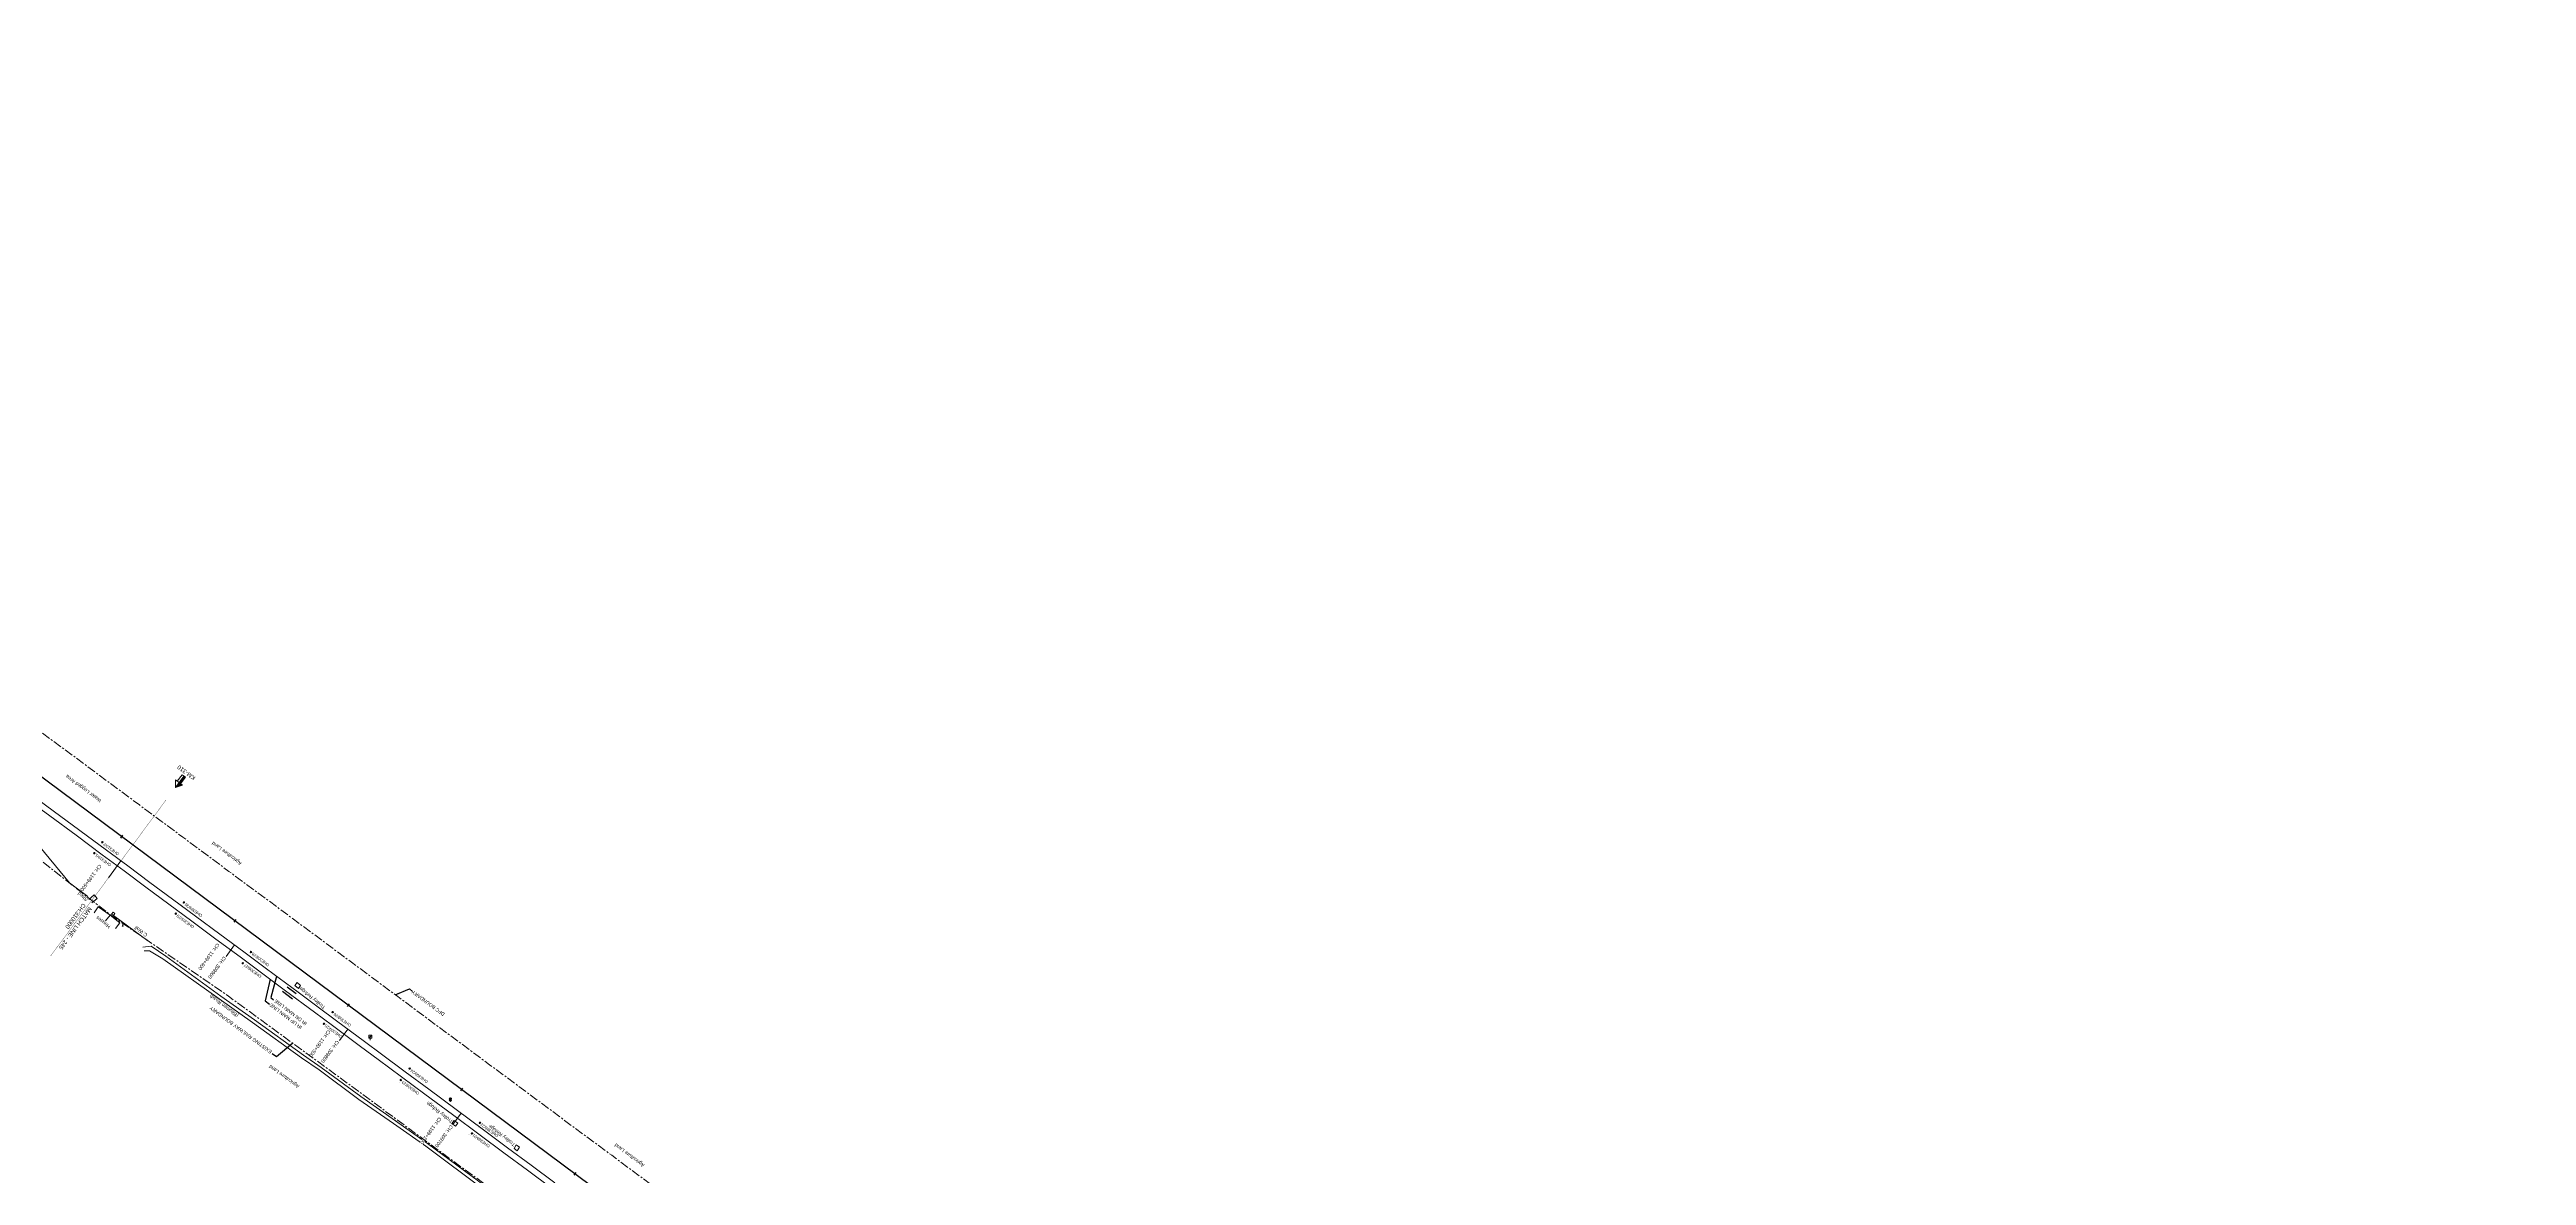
# Model space of a CAD drawing. Header units: metres. Extents: x 628798 to 649928, y 3375999 to 3390963.
# Drawn here: x 636723 to 638476, y 3385542 to 3386340 of the extents above; entities that cross this region are included whole.
import ezdxf
from ezdxf.enums import TextEntityAlignment as Align

# ---------------------------------------------------------------- set-up
doc = ezdxf.new("R2010")
doc.units = ezdxf.units.M
doc.header["$MEASUREMENT"] = 0
for name, pattern in [('CENTER', [2, 1.25, -0.25, 0.25, -0.25]), ('CENTER2', [1.125, 0.75, -0.125, 0.125, -0.125]), ('PHANTOM2', [1.25, 0.625, -0.125, 0.125, -0.125, 0.125, -0.125])]:
    doc.linetypes.add(name, pattern=pattern)
for name, color, linetype, lineweight in [('C-ALIG-DG-LINE', 1, 'CENTER2', 70), ('C-ALIG-LABL-DG', 1, 'Continuous', 25), ('Compound Wall', 251, 'Continuous', 0), ('DFCC BOUNDARY', 6, 'CENTER', 0), ('Existing Chainage', 7, 'Continuous', 0), ('Existing IR Track', 143, 'Continuous', 0), ('Existing Railway Boundary', 7, 'CENTER', 0), ('flow direction', 7, 'Continuous', 0), ('KM STONE', 7, 'Continuous', 0), ('Lamp_Post', 7, 'Continuous', 0), ('MATCH LINE', 7, 'Continuous', 0), ('OHE MAST', 8, 'Continuous', 0), ('Residential Building Pucca', 251, 'Continuous', 0), ('Shed', 251, 'Continuous', 0), ('Side Details', 251, 'Continuous', 0), ('Sign Board', 251, 'Continuous', 0), ('Subroad Edge', 34, 'Continuous', 0), ('Text', 251, 'Continuous', 0), ('Trolley Stand', 251, 'Continuous', 0), ('WL', 7, 'Continuous', 0)]:
    doc.layers.add(name, color=color, linetype=linetype, lineweight=lineweight)
doc.styles.add('ARIAL', font='arial.ttf')
doc.styles.add('CUT-FILL', font='cut-fill.shx', dxfattribs={"height": 2})
doc.styles.get("Standard").update_dxf_attribs({"font": 'arial.ttf'})
doc.styles.add('Style-Arial', font='arial.ttf')
doc.styles.add('Text', font='arial.ttf', dxfattribs={"height": 2})
doc.dimstyles.new('ISO-25', dxfattribs={"dimtxt": 2.5, "dimasz": 2.5, "dimexe": 1.25, "dimexo": 0.625, "dimtad": 1, "dimtxsty": 'Standard', "dimcen": 2.5, "dimadec": 0, "dimazin": 0, "dimtfac": 1, "dimtmove": 0, "dimatfit": 3, "dimfxl": 1, "dimarcsym": 0})

# ---------------------------------------------------------------- blocks, each defined once
blk = doc.blocks.new('LP')
at = {"flags": 128}
for points in [[(0, 0), (0, 1.5)], [(0.3, 1.3), (0.4, 1.3)]]:
    blk.add_lwpolyline(points, dxfattribs=at)
for centre, radius, start, end in [((0.1, 1), 0.519, 57.6425, 97.3165), ((0.3, 1.3), 0.094, 11.7012, 168.0476)]:
    blk.add_arc(centre, radius, start, end)
at = {"extrusion": (0, 0, -1)}
blk.add_ellipse((0, 0), major_axis=(0.308, 0), ratio=0.400495, dxfattribs=at)
blk.add_ellipse((0.3, 1.4), major_axis=(0.0017, 0.0438), ratio=0.461056, start_param=1.74022, end_param=4.575836)
blk = doc.blocks.new('SIG')
for color, points in [(1, [(-0.2, 0.4, 0.180295), (0, 0.3, -0.00255), (0, 0.3, -0.00255), (0, 0.3, 0.180295), (0.2, 0.4, -0.002654), (0.2, 0.4, 0.184495), (0.3, 0.7, 1.000001), (-0.3, 0.7, 0.184495), (-0.2, 0.4, -0.002654)]), (2, [(0.2, -0.2, -0.002654), (0.2, -0.2, 0.184495), (0.3, 0, 1.000001), (-0.3, 0, 0.184495), (-0.2, -0.2, -0.002654), (-0.2, -0.2, 0.180295), (0, -0.3, -0.00255), (0, -0.3, -0.00255), (0, -0.3, 0.180295)]), (3, [(0.2, -0.9, -0.002654), (0.2, -0.9, 0.184495), (0.3, -0.6, 1.000001), (-0.3, -0.6, 0.184495), (-0.2, -0.9, -0.002654), (-0.2, -0.9, 0.395599)])]:
    blk.add_hatch(color=color).paths.add_polyline_path(points)
for p, q in [((-0.3, 1), (-0.3, -0.9)), ((0.3, -0.9), (0.3, 1))]:
    blk.add_line(p, q)
at = {"flags": 128}
for points in [[(-0.3, 1), (-0.8, 1, 0.198758), (-0.4, 0.4, 0.003814), (-0.3, 0.4)], [(-0.3, 0.3), (-0.8, 0.3, 0.198758), (-0.4, -0.2, 0.003727), (-0.3, -0.3)], [(0.3, 1), (0.8, 1, -0.198758), (0.4, 0.4, -0.003814), (0.3, 0.4)], [(0.3, 0.3), (0.8, 0.3, -0.198758), (0.4, -0.2, -0.003727), (0.3, -0.3)], [(-0.3, -0.3), (-0.8, -0.3, 0.198758), (-0.4, -0.9, 0.003639), (-0.3, -0.9)], [(0.3, -0.3), (0.8, -0.3, -0.198758), (0.4, -0.9, -0.003639), (0.3, -0.9)]]:
    blk.add_lwpolyline(points, format="xyb", dxfattribs=at)
for centre, radius, start, end in [((0, 0.9), 0.324, 12.4049, 167.5951), ((0, 0.8), 0.357, 27.7578, 152.2422), ((0, -0.9), 0.324, 181.4572, 358.5428)]:
    blk.add_arc(centre, radius, start, end)
blk = doc.blocks.new('WL')
at = {"layer": 'WL'}
for p, q in [((1.1, 3.4), (-1.1, 3.4)), ((-1.1, 3.4), (-1.1, 1.3)), ((-1.1, 1.3), (1.1, 1.3)), ((0, 1.3), (0, 0)), ((1.1, 1.3), (1.1, 3.4))]:
    blk.add_line(p, q, dxfattribs=at)
at = {"layer": 'WL', "flags": 128}
blk.add_lwpolyline([(-1.1, 1.3), (1.1, 3.4)], dxfattribs=at)
at = {"layer": 'WL', "char_height": 0.739, "attachment_point": 7, "rotation": 180, "line_spacing_factor": 0.6, "style": 'CUT-FILL'}
for s, insert in [('W', (0, 2.9)), ('L', (0.5, 1.9))]:
    blk.add_mtext(s, dxfattribs=dict(at, insert=insert))
blk = doc.blocks.new('OHE MAST')
h = blk.add_hatch(color=256)
edge = h.paths.add_edge_path()
edge.add_arc((0, 0), 0.514, 0, 360)
at = {"const_width": 0.01, "flags": 128}
for points in [[(1.5, 3.5), (1.5, 2), (-1.5, 2), (-1.5, 3.5)], [(0, 2), (0, 0)]]:
    blk.add_lwpolyline(points, dxfattribs=at)
blk.add_circle((0, 0), 0.514)
blk = doc.blocks.new('KM POST PLAN')
h = blk.add_hatch(color=256)
h.paths.add_polyline_path([(-6.3, -8.5), (0, 0), (0, -8.5), (-3, -8.5)], flags=16)
h.paths.add_polyline_path([(-3, -20), (-3, -8.5), (0, -8.5), (0, -20)], flags=16)
at = {"flags": 128}
for points in [[(0, 0), (-6.3, -8.5), (6.3, -8.5)], [(0, 0), (0, -20)], [(0, 0), (6.3, -8.5)], [(3, -8.5), (3, -20), (-3, -20), (-3, -8.5)]]:
    blk.add_lwpolyline(points, dxfattribs=at)
blk = doc.blocks.new('Tick Hor')
blk.add_lwpolyline([(-0.5, 0), (0.5, 0)])

msp = doc.modelspace()

# ---------------------------------------------------------------- linework, layer by layer
at = {"layer": 'C-ALIG-DG-LINE', "color": 1, "linetype": 'Continuous', "lineweight": 30, "flags": 128}
msp.add_lwpolyline([(638262.7173, 3384673.347), (636446.8707, 3386025.4518)], dxfattribs=at)
at = {"layer": 'Compound Wall', "flags": 128}
for points in [[(636736.8443, 3385749.4072), (636688.2905, 3385808.3536)], [(636736.8443, 3385749.4072), (636749.8965, 3385739.7247)], [(636792.365, 3385708.2322), (636767.9297, 3385726.0698)]]:
    msp.add_lwpolyline(points, dxfattribs=at)
at = {"layer": 'DFCC BOUNDARY', "ltscale": 5, "flags": 128}
msp.add_lwpolyline([(638512.7428, 3384521.713), (638504.2228, 3384528.0973), (638522.1163, 3384552.1771), (638518.1846, 3384555.1232), (638514.2321, 3384558.034), (638502.8078, 3384566.537), (638489.0841, 3384576.7696), (638484.2493, 3384580.3202), (638469.0821, 3384591.6224), (638453.673, 3384603.0822), (638442.7887, 3384611.1681), (638436.9671, 3384615.5207), (638433.1239, 3384618.3643), (638422.6768, 3384626.15), (638421.7616, 3384626.841), (638416.9885, 3384630.396), (638413.1012, 3384633.2849), (638408.3574, 3384636.8252), (638390.9872, 3384649.7597), (638375.2051, 3384661.4992), (638359.3145, 3384673.3195), (638342.4009, 3384685.9192), (638325.1097, 3384698.8001), (638312.4131, 3384708.2627), (638299.5727, 3384717.8325), (638283.421, 3384729.8812), (638267.2814, 3384741.9209), (638251.6382, 3384753.5751), (638235.9993, 3384765.2261), (638224.0076, 3384774.1592), (638212.0144, 3384783.0934), (638207.7475, 3384786.2668), (638203.5953, 3384789.3812), (638201.3188, 3384791.0703), (638183.4175, 3384766.9966), (638170.7093, 3384776.4258), (638155.9545, 3384787.3756), (638141.3247, 3384798.3001), (638126.6118, 3384809.2868), (638111.8422, 3384820.247), (638097.0315, 3384831.2376), (638082.1528, 3384842.145), (638067.464, 3384852.9132), (638051.7008, 3384864.6071), (638035.8973, 3384876.3309), (638021.4774, 3384887.0878), (638006.9332, 3384897.9374), (637991.016, 3384909.7218), (637975.1911, 3384921.438), (637959.0599, 3384933.4393), (637942.934, 3384945.4368), (637927.2777, 3384957.0663), (637896.6047, 3384979.8664), (637881.4445, 3384991.1435), (637866.0852, 3385002.5538), (637850.6639, 3385014.01), (637835.2895, 3385025.4333), (637819.8923, 3385036.8737), (637804.6903, 3385048.163), (637789.5352, 3385059.4175), (637773.3954, 3385071.4282), (637757.1659, 3385083.5056), (637741.3046, 3385095.2664), (637725.4311, 3385107.0364), (637708.0351, 3385119.9738), (637693.5501, 3385130.7463), (637676.8901, 3385143.1092), (637663.2517, 3385153.2332), (637647.9996, 3385164.5636), (637617.174, 3385187.4675), (637616.877, 3385187.6879), (637600.9579, 3385199.5024), (637585.8584, 3385210.7298), (637570.6517, 3385222.0369), (637537.9694, 3385246.2774), (637522.2745, 3385257.9344), (637506.6669, 3385269.5267), (637479.5547, 3385289.98), (637466.4628, 3385299.5728), (637446.4408, 3385314.3812), (637438.6568, 3385320.3072), (637421.6722, 3385332.9187), (637405.0042, 3385345.2944), (637391.3085, 3385355.4492), (637377.8187, 3385365.4512), (637362.1473, 3385377.0924), (637346.5681, 3385388.6652), (637330.1083, 3385400.8842), (637313.6382, 3385413.1108), (637298.0148, 3385424.704), (637282.3872, 3385436.3004), (637266.9825, 3385447.7133), (637251.5791, 3385459.1253), (637235.8659, 3385470.8031), (637220.0563, 3385482.5526), (637205.6315, 3385493.266), (637191.1464, 3385504.0243), (637174.5115, 3385516.3649), (637157.9133, 3385528.6782), (637120.7262, 3385556.2716), (637104.0968, 3385568.6199), (637087.4257, 3385580.9991), (637070.6661, 3385593.4508), (637053.8324, 3385605.9673), (637034.2942, 3385620.4796), (637014.7653, 3385634.9851), (636998.1564, 3385647.3079), (636981.6015, 3385659.5906), (636969.1935, 3385668.7954), (636949.2535, 3385683.5931), (636936.4575, 3385693.0907), (636916.0981, 3385708.2022), (636899.9485, 3385720.1875), (636883.8755, 3385732.116), (636866.7664, 3385744.807), (636849.7275, 3385757.446), (636833.4569, 3385769.5225), (636817.1829, 3385781.6015), (636801.7437, 3385793.0709), (636786.3029, 3385804.5415), (636767.6725, 3385818.3509), (636749.0781, 3385832.1337), (636730.7948, 3385845.6945), (636712.5357, 3385859.2373), (636690.971, 3385875.2246), (636669.5582, 3385891.0993), (636647.3051, 3385907.5924), (636636.2611, 3385915.7926), (636652.5971, 3385937.795)], dxfattribs=at)
at = {"layer": 'Existing Chainage', "color": 7, "linetype": 'Continuous', "lineweight": 13, "flags": 128}
for points in [[(636764.3417, 3385752.7877), (636773.2787, 3385764.8347)], [(636847.6573, 3385697.2454), (636853.6108, 3385705.2801)], [(636927.9468, 3385637.6211), (636933.8944, 3385645.6602)], [(637008.2331, 3385578.0335), (637014.1944, 3385586.0624)]]:
    msp.add_lwpolyline(points, dxfattribs=at)
at = {"layer": 'Existing IR Track', "flags": 128}
for points in [[(637077.8654, 3385533.294), (637061.1943, 3385545.6733), (637044.4255, 3385558.1319), (637027.5787, 3385570.6581), (637008.058, 3385585.1574), (636988.5291, 3385599.6629), (636971.939, 3385611.9716), (636955.3841, 3385624.2544), (636942.9783, 3385633.4576), (636923.0322, 3385648.2598), (636910.2334, 3385657.7595), (636889.874, 3385672.871), (636873.7265, 3385684.8547), (636857.6535, 3385696.7832), (636840.5529, 3385709.4679), (636823.5139, 3385722.1069), (636807.2329, 3385734.1912), (636790.9589, 3385746.2702), (636775.5051, 3385757.7504), (636760.0829, 3385769.2071), (636741.4712, 3385783.0027), (636722.8768, 3385796.7855), (636704.5828, 3385810.3542)], [(637080.4861, 3385536.823), (637063.7677, 3385549.2541), (637047.0487, 3385561.6633), (637030.0537, 3385574.287), (637010.6717, 3385588.678), (636991.1703, 3385603.1576), (636974.5641, 3385615.507), (636957.7891, 3385627.9819), (636945.6034, 3385636.9974), (636925.8783, 3385651.5908), (636912.8436, 3385661.2758), (636898.6631, 3385671.8122), (636876.3534, 3385688.3922), (636860.3025, 3385700.3217), (636843.1797, 3385713.0092), (636826.1152, 3385725.6534), (636809.8472, 3385737.7141), (636793.8048, 3385749.6074), (636778.1054, 3385761.2541), (636762.9571, 3385772.4917), (636744.0513, 3385786.4816), (636725.1985, 3385800.4324), (636707.1636, 3385813.8301)]]:
    msp.add_lwpolyline(points, dxfattribs=at)
at = {"layer": 'MATCH LINE', "linetype": 'PHANTOM2', "ltscale": 15, "const_width": 0.2}
msp.add_lwpolyline([(636805.2323, 3385808.0551), (636723.4904, 3385697.4912)], dxfattribs=at)
at = {"layer": 'Residential Building Pucca', "flags": 128}
for points in [[(636754.2392, 3385728.1648), (636757.0901, 3385732.271), (636765.5549, 3385726.3941), (636762.4487, 3385722.4774)], [(636762.4487, 3385722.4774), (636765.5549, 3385726.3941), (636772.487, 3385720.8966), (636769.3808, 3385716.9799)]]:
    msp.add_lwpolyline(points, dxfattribs=at)
msp.add_lwpolyline([(636767.9297, 3385726.0698), (636766.6085, 3385727.1695), (636767.7374, 3385728.5787), (636769.0586, 3385727.4789), (636767.9297, 3385726.0698)], close=True, dxfattribs=at)
at = {"layer": 'Shed', "flags": 128}
msp.add_lwpolyline([(636750.4927, 3385737.533), (636754.293, 3385740.7805), (636756.392, 3385738.3243), (636752.5917, 3385735.0767)], dxfattribs=at)
at = {"layer": 'Subroad Edge', "linetype": 'Continuous', "flags": 128}
for points in [[(637329.3115, 3385307.3165), (637296.3737, 3385331.7519), (637291.8126, 3385335.2678), (637267.4553, 3385354.7335), (637266.5356, 3385353.967), (637230.7324, 3385382.7448), (637188.9771, 3385414.0852), (637150.759, 3385442.6672), (637113.3022, 3385472.253), (637077.4046, 3385499.2494), (637031.9638, 3385534.0274), (636990.4098, 3385564.7601), (636967.679, 3385580.7462), (636943.2002, 3385597.91), (636914.9552, 3385618.5936), (636902.4218, 3385627.3421), (636867.7697, 3385652.2413), (636844.1099, 3385669.0264), (636805.1618, 3385697.4845), (636794.6088, 3385704.409), (636788.7574, 3385703.6784)], [(637327.8624, 3385305.1776), (637295.1231, 3385329.8475), (637290.5624, 3385333.4853), (637282.3754, 3385339.5158), (637266.094, 3385352.5034), (637265.964, 3385352.8877), (637229.1808, 3385380.7822), (637187.5872, 3385412.0482), (637148.7346, 3385440.3778), (637111.4476, 3385470.2681), (637076.0286, 3385497.1794), (637030.3577, 3385531.898), (636989.2475, 3385562.7362), (636966.2311, 3385578.8859), (636941.7946, 3385595.7487), (636913.6785, 3385616.8549), (636901.1263, 3385625.2395), (636866.3106, 3385650.2821), (636842.7009, 3385667.119), (636802.8966, 3385695.4051), (636793.5835, 3385701.105), (636789.6654, 3385701.1079)]]:
    msp.add_lwpolyline(points, dxfattribs=at)
at = {"layer": 'Trolley Stand', "flags": 128}
for points in [[(636896.4818, 3385676.6319), (636897.9751, 3385678.6631), (636900.4297, 3385676.533), (636898.9365, 3385674.5018), (636896.4818, 3385676.6319)], [(637011.7398, 3385579.1436), (637010.1314, 3385577.0407), (637007.6582, 3385578.9309), (637009.2667, 3385581.0339), (637011.7398, 3385579.1436)], [(637053.7839, 3385559.5455), (637055.347, 3385562.065), (637053.1525, 3385563.6692), (637051.5893, 3385561.1495), (637053.7839, 3385559.5455)]]:
    msp.add_lwpolyline(points, close=True, dxfattribs=at)

# ---------------------------------------------------------------- block references
at = {"layer": 'C-ALIG-LABL-DG', "color": 1, "linetype": 'Continuous', "lineweight": 25, "xscale": 2.500000000000003, "yscale": 2.500000000000003, "zscale": 2.500000000000003, "rotation": 233.328113455397}
for p in [(636773.7355, 3385782.0637), (636853.9424, 3385722.3405), (636934.1493, 3385662.6174), (637014.3561, 3385602.8942), (637094.563, 3385543.171)]:
    msp.add_blockref('Tick Hor', p, dxfattribs=at)
at = {"layer": 'KM STONE'}
ref = msp.add_blockref('KM POST PLAN', (636811.8022, 3385816.9416), dxfattribs=dict(at, xscale=0.4999999999999998, yscale=0.4999999999999998, zscale=0.4999999999999998, rotation=143.5234969409069))
ref.add_attrib('KM-POST', 'KM-310', dxfattribs={"layer": '0', "height": 3, "rotation": 143.523497, "style": 'Style-Arial'}).set_placement((636819.5306, 3385827.3949), align=Align.MIDDLE_CENTER)
at = {"layer": 'Lamp_Post', "linetype": 'Continuous', "xscale": 0.9997814889996552, "yscale": 0.9997814889996552, "zscale": 0.9997814889996552, "rotation": 359.870099273837}
msp.add_blockref('LP', (636774.5437, 3385718.7554), dxfattribs=at)
at = {"layer": 'OHE MAST', "color": 2, "rotation": 143.3908318566117}
for p in [(636754.393, 3385770.3419), (636760.1294, 3385778.1202), (636817.8312, 3385735.4436), (636812.1144, 3385727.4983), (636865.3232, 3385700.2865), (636859.5405, 3385692.3683), (636917.0238, 3385649.4682), (636923.1641, 3385657.7055), (636971.3747, 3385609.6176), (636977.7097, 3385617.7425), (637021.796, 3385571.8064), (637027.4759, 3385579.3569)]:
    msp.add_blockref('OHE MAST', p, dxfattribs=at)
at = {"layer": 'Sign Board', "linetype": 'Continuous', "xscale": 0.9997814889996552, "yscale": 0.9997814889996552, "zscale": 0.9997814889996552, "rotation": 359.870099273837}
msp.add_blockref('SIG', (637006.5365, 3385595.6899), dxfattribs=at)
at = {"layer": 'WL', "linetype": 'Continuous', "xscale": 0.9997814889996552, "yscale": 0.9997814889996552, "zscale": 0.9997814889996552, "rotation": 359.870099273837}
msp.add_blockref('WL', (636949.7846, 3385637.9384), dxfattribs=at)

# ---------------------------------------------------------------- texts
at = {"layer": 'DFCC BOUNDARY', "linetype": 'Continuous', "ltscale": 5}
msp.add_text('DFC BOUNDARY', height=2.5, rotation=143.5, dxfattribs=at).set_placement((636979.6246, 3385672.4), align=Align.MIDDLE_RIGHT)
at = {"layer": 'Existing Chainage', "color": 7, "lineweight": 0, "attachment_point": 4, "line_spacing_factor": 0.6, "style": 'Style-Arial'}
for s, insert, char_height, rotation in [('CH:310000', (636747.3937, 3385734.2629), 3, 233.4302263), ('CH: 309900', (636846.8194, 3385696.7801), 2.5, 233.4627421), ('CH: 309800', (636926.8336, 3385637.223), 2.5, 233.50459), ('CH: 309700', (637007.4953, 3385577.2776), 2.5, 233.4064314)]:
    msp.add_mtext(s, dxfattribs=dict(at, insert=insert, char_height=char_height, rotation=rotation))
at = {"layer": 'Existing IR Track', "color": 7, "lineweight": 0}
for s, p in [('IR UP MAIN LINE', (636878.9038, 3385663.1855)), ('IR DN MAIN LINE', (636882.2503, 3385666.0139))]:
    msp.add_text(s, height=2.5, rotation=143, dxfattribs=at).set_placement(p, align=Align.MIDDLE_RIGHT)
at = {"layer": 'Existing Railway Boundary', "linetype": 'Continuous', "ltscale": 5}
msp.add_text('EXISTING RAILWAY BOUNDARY', height=2.5, rotation=143.5, dxfattribs=at).set_placement((636837.2635, 3385662.0625), align=Align.RIGHT)
at = {"layer": 'MATCH LINE', "linetype": 'Continuous'}
msp.add_text('MATCH LINE - 245', height=3, rotation=233.6237118, dxfattribs=at).set_placement((636750.4923, 3385732.4853))
at = {"layer": 'OHE MAST'}
for s, p in [('OHE310/1', (636755.9436, 3385770.0794)), ('OHE310/2', (636761.6473, 3385777.7924)), ('OHE309/30', (636819.3179, 3385735.1222)), ('OHE309/29', (636813.5718, 3385727.0598)), ('OHE309/28', (636866.8009, 3385700.045)), ('OHE309/27', (636861.2412, 3385692.0173)), ('OHE309/25', (636918.5309, 3385649.236)), ('OHE309/26', (636924.6531, 3385657.3856)), ('OHE309/23', (636973.003, 3385609.148)), ('OHE309/24', (636979.1083, 3385617.4401)), ('OHE309/22', (637028.8026, 3385579.1676)), ('OHE309/21', (637022.9221, 3385571.7732))]:
    msp.add_text(s, height=2, rotation=144, dxfattribs=at).set_placement(p, align=Align.RIGHT)
at = {"layer": 'Side Details'}
for rotation, p in [(143.1658442, (636859.0912, 3385763.5507)), (144.1703675, (636899.8121, 3385605.6391)), (143.1501478, (637144.2449, 3385549.6665))]:
    msp.add_text('Agriculture Land', height=2.5, rotation=rotation, dxfattribs=at).set_placement(p)
at = {"layer": 'Subroad Edge', "linetype": 'Continuous', "style": 'Text'}
msp.add_text('(Bitumen Road)', height=2.5, rotation=142.9545125, dxfattribs=at).set_placement((636856.6936, 3385655.8761))
at = {"layer": 'Text'}
for s, rotation, p in [('Water Logged Area', 143.7487931, (636759.6693, 3385808.0981)), ('Houses', 141.5834131, (636766.0598, 3385718.6988)), ('C.Wall', 143.8708462, (636792.2908, 3385712.8656))]:
    msp.add_text(s, height=2.5, rotation=rotation, dxfattribs=at).set_placement(p)
at = {"layer": 'Text', "style": 'Text'}
for s, rotation, p in [('Shed', 139.5631849, (636750.1349, 3385737.9248)), ('Trolley Refuge', 141.3872313, (636918.3503, 3385661.5748)), ('Trolley Refuge', 142.5352122, (637008.6364, 3385580.7658)), ('Trolley Refuge', 142.5707074, (637052.756, 3385564.4105))]:
    msp.add_text(s, height=2.5, rotation=rotation, dxfattribs=at).set_placement(p)

# ---------------------------------------------------------------- leaders
at = {"layer": 'DFCC BOUNDARY', "linetype": 'Continuous', "lineweight": 0, "ltscale": 5}
msp.add_leader([(636967.5112, 3385670.0439), (636977.5558, 3385674.1832), (636979.6246, 3385672.4)], dimstyle='ISO-25', override={"dimtxt": 3, "dimtad": 0, "dimdec": 3, "dimzin": 2, "dimtdec": 3}, dxfattribs=at)
at = {"layer": 'Existing IR Track', "color": 7, "lineweight": 0}
for points in [[(636878.938, 3385680.987), (636875.3703, 3385665.6377), (636878.5249, 3385663.3051)], [(636883.5123, 3385683.0719), (636879.3531, 3385668.0138), (636881.3976, 3385666.5021)]]:
    msp.add_leader(points, dimstyle='ISO-25', override={"dimtxt": 3, "dimtad": 0}, dxfattribs=at)
at = {"layer": 'Existing Railway Boundary', "linetype": 'Continuous', "ltscale": 5}
msp.add_leader([(636894.9792, 3385635.6769), (636883.4385, 3385626.1362), (636880.4438, 3385628.2751)], dimstyle='ISO-25', override={"dimtxt": 3, "dimasz": 2.5, "dimgap": 0.625, "dimtad": 0, "dimdec": 3, "dimzin": 2, "dimtdec": 3}, dxfattribs=at)
at = {"layer": 'flow direction', "lineweight": 0}
for points in [[(636887.6316, 3385672.5284), (636894.799, 3385667.233)], [(636897.3971, 3385670.5932), (636890.8922, 3385675.397)]]:
    msp.add_leader(points, dimstyle='ISO-25', override={"dimtxt": 0.5, "dimasz": 2, "dimtad": 0}, dxfattribs=at)

# ---------------------------------------------------------------- next in the draw order: texts
at = {"layer": 'C-ALIG-LABL-DG', "color": 1, "linetype": 'Continuous', "lineweight": 25, "char_height": 2.5, "width": 22.502814, "attachment_point": 4, "rotation": 233.3281135, "style": 'ARIAL', "bg_fill": 3, "box_fill_scale": 1.04, "bg_fill_color": 256, "bg_fill_true_color": 13158600, "bg_fill_transparency": 0}
for s, insert in [('CH: 1199+500', (636758.745, 3385761.9318)), ('CH: 1199+400', (636842.2721, 3385706.0344)), ('CH: 1199+300', (636920.816, 3385644.5224)), ('CH: 1199+200', (636999.3656, 3385582.7623))]:
    msp.add_mtext(s, dxfattribs=dict(at, insert=insert))

# ---------------------------------------------------------------- next in the draw order: linework, layer by layer
at = {"layer": 'Existing IR Track', "flags": 128}
msp.add_lwpolyline([(637077.8654, 3385533.294), (637061.1943, 3385545.6733), (637044.4255, 3385558.1319), (637027.5787, 3385570.6581), (637008.058, 3385585.1574), (636988.5291, 3385599.6629), (636971.939, 3385611.9716), (636955.3841, 3385624.2544), (636942.9783, 3385633.4576), (636923.0322, 3385648.2598), (636910.2334, 3385657.7595), (636889.874, 3385672.871), (636873.7265, 3385684.8547), (636857.6535, 3385696.7832), (636840.5529, 3385709.4679), (636823.5139, 3385722.1069), (636807.2329, 3385734.1912), (636790.9589, 3385746.2702), (636775.5051, 3385757.7504), (636760.0829, 3385769.2071), (636741.4712, 3385783.0027), (636722.8768, 3385796.7855), (636704.5828, 3385810.3542)], dxfattribs=at)
at = {"layer": 'Existing Railway Boundary', "ltscale": 5, "flags": 128}
msp.add_lwpolyline([(635954.6645, 3386339.6926), (635956.6865, 3386338.1889), (635972.0823, 3386326.7391), (635987.7899, 3386315.0493), (636003.5308, 3386303.3347), (636019.0977, 3386291.765), (636034.6476, 3386280.2079), (636050.7681, 3386268.2256), (636066.8961, 3386256.2378), (636083.1084, 3386244.1987), (636099.3561, 3386232.1333), (636114.134, 3386221.1471), (636147.8198, 3386196.1265), (636166.7058, 3386182.1085), (636182.4635, 3386170.4111), (636198.2037, 3386158.7268), (636214.3364, 3386146.7471), (636230.3919, 3386134.8247), (636230.9614, 3386134.4025), (636228.154, 3386130.995), (636300.9317, 3386076.4069), (636382.1931, 3386014.4435), (636463.0816, 3385952.0584), (636544.2755, 3385889.3268), (636568.8921, 3385871.1182), (636613.4471, 3385839.7025), (636628.0709, 3385853.6506), (636650.5128, 3385835.4717), (636693.9069, 3385800.1065), (636686.7095, 3385790.4003), (636696.0629, 3385782.3378), (636710.473, 3385769.9165), (636766.0138, 3385726.4206), (636849.4668, 3385668.9836), (636931.64, 3385608.8479), (637013.8419, 3385548.1951), (637096.6082, 3385488.6336), (637121.9489, 3385470.2058), (637176.9181, 3385426.1737), (637258.1753, 3385363.4078), (637340.1494, 3385301.7514), (637422.2947, 3385241.0852), (637447.0788, 3385223.2045), (637528.2227, 3385160.8768), (637610.9552, 3385100.7612), (637694.8717, 3385041.953), (637753.3499, 3385002.2846), (637771.5944, 3384989.982), (637771.5944, 3384979.4924), (637852.0915, 3384922.0343), (637935.0162, 3384862.0714), (637993.4351, 3384821.4573), (638019.0158, 3384803.2052), (638102.4107, 3384745.0584), (638178.9785, 3384688.3398), (638237.6603, 3384636.8079), (638344.701, 3384557.2221), (638427.4112, 3384496.8586), (638448.446, 3384480.9508)], dxfattribs=at)

doc.saveas('drawing.dxf')
